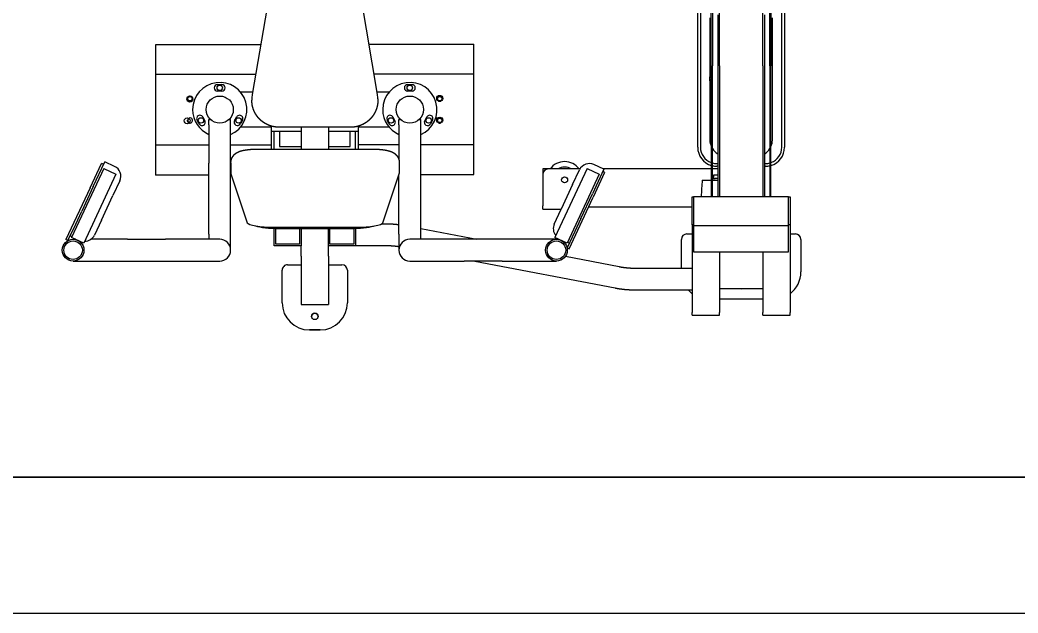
# Model space of a CAD drawing. Header units: millimetres. Extents: x -396 to 32754, y 354 to 22128.
# Drawn here: x 11589 to 13427, y 354 to 1446 of the extents above; entities that cross this region are included whole.
import ezdxf

# ---------------------------------------------------------------- set-up
doc = ezdxf.new("R2010")
doc.units = ezdxf.units.MM
for name, color, linetype in [('equipments', 250, 'Continuous'), ('furniture', 26, 'Continuous'), ('walls', 5, 'Continuous')]:
    doc.layers.add(name, color=color, linetype=linetype)

# ---------------------------------------------------------------- blocks, each defined once
blk = doc.blocks.new('Fit9')
at = {"layer": 'equipments'}
for p, q in [((730, 486.1), (730, 721.1)), ((732, 721.1), (732, 486.1)), ((745, 486.3), (745, 726.3)), ((825, 486.3), (825, 726.3)), ((838, 486.1), (838, 721.1)), ((840, 721.1), (840, 486.1)), ((705, 336.3), (705, 651.3)), ((710, 651.3), (710, 336.3)), ((860, 336.3), (860, 651.3)), ((865, 651.3), (865, 336.3)), ((-81.8, 630.4), (-115.2, 433.4)), ((115.4, 433.4), (82.1, 630.4)), ((727.5, 574.6), (727.5, 465.8)), ((742, 580.1), (742, 245.5)), ((828, 580.1), (828, 245.5)), ((842.5, 349.6), (842.5, 574.6)), ((-293, 525), (-293, 470)), ((-99.7, 525), (-293, 525)), ((99.7, 526.3), (293, 526.3)), ((293, 471.3), (293, 526.3)), ((730, 486.1), (730, 247.7)), ((732, 247.7), (732, 486.1)), ((745, 486.3), (745, 245.5)), ((825, 486.3), (825, 245.5)), ((838, 486.1), (838, 247.7)), ((840, 247.7), (840, 486.1)), ((-293, 470), (-293, 340)), ((-109, 470), (-293, 470)), ((109, 471.3), (293, 471.3)), ((293, 341.3), (293, 471.3)), ((727.5, 458.3), (727.5, 465.8)), ((-179, 451.6), (-171, 451.6)), ((171, 451.6), (179, 451.6)), ((727.5, 458.3), (727.5, 349.6)), ((-171, 439.6), (-179, 439.6)), ((-137, 438.1), (-114.4, 438.1)), ((-115.9, 425.3), (-115.9, 422.7)), ((114.6, 438.1), (137, 438.1)), ((116.1, 425.3), (116.1, 422.7)), ((179, 439.6), (171, 439.6)), ((-212.8, 379.2), (-216.8, 386.1)), ((-206.4, 392.1), (-202.4, 385.2)), ((-195, 377.6), (-195, 387.6)), ((-195, 387.6), (-192.3, 387.6)), ((-157.7, 387.6), (-155, 387.6)), ((-155, 377.6), (-155, 387.6)), ((-147.6, 385.2), (-143.6, 392.1)), ((-133.2, 386.1), (-137.2, 379.2)), ((137.2, 379.2), (133.2, 386.1)), ((143.6, 392.1), (147.6, 385.2)), ((155, 377.6), (155, 387.6)), ((155, 387.6), (157.7, 387.6)), ((192.3, 387.6), (195, 387.6)), ((195, 377.6), (195, 387.6)), ((202.4, 385.2), (206.4, 392.1)), ((216.8, 386.1), (212.8, 379.2)), ((-195, 377.6), (-195, 306.9)), ((-155, 306.9), (-155, 377.6)), ((-80, 373.1), (-137, 373.1)), ((-80, 340), (-80, 373.1)), ((66.1, 373.1), (-65.9, 373.1)), ((-25, 373.1), (-25, 333)), ((25, 373.1), (25, 333)), ((80, 373.1), (80, 341.3)), ((137, 373.1), (80, 373.1)), ((155, 377.6), (155, 312.7)), ((195, 306.9), (195, 377.6)), ((-80, 365.6), (-25, 365.6)), ((-75, 347), (-75, 365.6)), ((-65, 365.6), (-65, 337.6)), ((25, 365.6), (80, 365.6)), ((65, 337.6), (65, 365.6)), ((75, 347), (75, 365.6)), ((-293, 340), (-293, 285)), ((-195, 340), (-293, 340)), ((-80, 340), (-155, 340)), ((-104.4, 333), (105.6, 333)), ((-80, 333), (-80, 340)), ((-75, 333), (-75, 347)), ((-65, 337.6), (-25, 337.6)), ((25, 337.6), (65, 337.6)), ((75, 333), (75, 347)), ((80, 341.3), (155, 341.3)), ((80, 341.3), (80, 333)), ((195, 341.3), (293, 341.3)), ((293, 286.3), (293, 341.3)), ((-388.7, 297.1), (-447.9, 170.2)), ((-413.7, 261.3), (-392.5, 306.6)), ((-407.9, 264.2), (-386.8, 309.5)), ((-388.9, 304.9), (-392.5, 306.6)), ((-388.7, 297.1), (-366.1, 286.6)), ((-368.7, 301), (-386.8, 309.5)), ((-195, 176.1), (-195, 306.9)), ((-155, 176.1), (-155, 306.9)), ((-154.4, 307.7), (-154.4, 288)), ((155.6, 307.7), (155.6, 288)), ((195, 176.1), (195, 306.9)), ((430, 296.3), (420, 296.3)), ((420, 296.3), (420, 286.3)), ((488.3, 296.3), (430, 296.3)), ((501.3, 297.1), (442.1, 170.2)), ((474.8, 267.5), (487.5, 294.7)), ((501.3, 297.1), (523.9, 286.6)), ((532.2, 296), (511.1, 250.6)), ((532.2, 296), (514.1, 304.4)), ((730, 296.3), (531.5, 296.3)), ((742, 296.3), (732, 296.3)), ((740, 306.3), (742, 306.3)), ((742, 301.3), (740, 301.3)), ((828, 306.3), (830, 306.3)), ((830, 301.3), (828, 301.3)), ((-366.1, 286.6), (-425.2, 159.7)), ((-195, 285), (-293, 285)), ((-153.5, 285), (-155, 285)), ((-154.3, 287.5), (-124.3, 197.3)), ((125.5, 197.3), (155.5, 287.5)), ((155, 176.1), (155, 286)), ((195, 286.3), (293, 286.3)), ((420, 286.3), (420, 228.3)), ((523.9, 286.6), (464.8, 159.7)), ((533.7, 289.7), (512.6, 244.4)), ((533.7, 289.7), (530.1, 291.4)), ((713.5, 275.8), (730, 275.8)), ((732, 278.8), (737, 278.8)), ((732, 275.8), (742, 275.8)), ((734.5, 278.8), (734.5, 285.8)), ((734.5, 285.8), (742, 285.8)), ((742, 278.8), (737, 278.8)), ((-413.7, 261.3), (-458.1, 166.2)), ((-407.9, 264.2), (-429.1, 218.8)), ((-359, 274.4), (-371.7, 247.3)), ((474.8, 267.5), (453.7, 222.2)), ((-392.8, 201.9), (-371.7, 247.3)), ((468.2, 149.3), (512.6, 244.4)), ((489.9, 205.3), (511.1, 250.6)), ((695, 193.5), (695, 244.8)), ((695, 244.8), (697.5, 244.8)), ((697.5, 245.5), (872.5, 245.5)), ((697.5, 245.5), (872.5, 245.5)), ((697.5, 245.5), (697.5, 192.3)), ((697.5, 245.5), (697.5, 245.5)), ((730, 247.7), (730, 245.5)), ((732, 247.7), (730, 247.7)), ((732, 245.5), (732, 247.7)), ((838, 247.7), (838, 245.5)), ((840, 247.7), (838, 247.7)), ((840, 245.5), (840, 247.7)), ((872.5, 192.3), (872.5, 245.5)), ((872.5, 245.5), (872.5, 245.5)), ((872.5, 244.8), (875, 244.8)), ((875, 244.8), (875, 193.5)), ((420, 222.3), (420, 228.3)), ((420, 222.3), (453.7, 222.3)), ((441, 195), (453.7, 222.2)), ((695, 226.3), (504.1, 226.3)), ((-440.2, 195), (-429.1, 218.8)), ((489.9, 205.3), (478.8, 181.4)), ((-454.4, 164.5), (-440.2, 195)), ((-392.8, 201.9), (-405.5, 174.7)), ((-75, 155), (-75, 187)), ((-74.4, 189.1), (75.6, 189.1)), ((-72, 157.9), (-72, 187)), ((-65, 186.9), (65, 186.9)), ((-28, 186.9), (-28, 157.9)), ((-25, 186.9), (-25, 155)), ((25, 155), (25, 186.9)), ((28, 157.9), (28, 186.9)), ((72, 187), (72, 157.9)), ((75, 187), (75, 155)), ((123.9, 195.5), (130, 195.5)), ((195, 186.7), (298.5, 166.8)), ((695, 193.5), (695, 32.2)), ((697.5, 193.5), (695, 193.5)), ((697.5, 192.3), (872.5, 192.3)), ((697.5, 192.3), (697.5, 143.7)), ((875, 193.5), (872.5, 193.5)), ((872.5, 143.7), (872.5, 192.3)), ((875, 193.5), (875, 32.2)), ((-454.4, 164.5), (-458.1, 166.2)), ((-450.2, 173.5), (-447, 172)), ((-425.2, 159.7), (-447.9, 170.2)), ((-440.6, 166.8), (-445, 166.8)), ((-345, 166.8), (-412.1, 166.8)), ((-345, 166.8), (-275, 166.8)), ((-175, 166.8), (-275, 166.8)), ((-195, 176.1), (-195, 166.8)), ((-155, 146.8), (-155, 176.1)), ((155, 176.1), (155, 146.8)), ((275, 166.8), (175, 166.8)), ((195, 166.8), (195, 176.1)), ((345, 166.8), (275, 166.8)), ((445, 166.8), (345, 166.8)), ((464.8, 159.7), (442.1, 170.2)), ((478.8, 181.4), (464.6, 150.9)), ((675, 113.8), (675, 166.7)), ((685, 176.7), (695, 176.7)), ((875, 176.7), (885, 176.7)), ((895, 166.7), (895, 106.7)), ((-25, 155), (-75, 155)), ((-28, 157.9), (-72, 157.9)), ((-25, 135.8), (-25, 155)), ((25, 135.8), (25, 155)), ((75, 155), (25, 155)), ((72, 157.9), (28, 157.9)), ((75, 155.5), (130, 155.5)), ((464.6, 150.9), (468.2, 149.3)), ((465.6, 161.5), (468.8, 160)), ((-25, 135.8), (-25, 46.9)), ((25, 135.8), (25, 46.9)), ((461.5, 135.5), (560.5, 116.6)), ((697.5, 143.7), (872.5, 143.7)), ((745, 143.7), (745, 32.2)), ((825, 143.7), (825, 32.2)), ((-445, 126.8), (-345, 126.8)), ((-345, 126.8), (-275, 126.8)), ((-275, 126.8), (-175, 126.8)), ((-50, 120), (-25, 120)), ((25, 120), (50, 120)), ((175, 126.8), (275, 126.8)), ((345, 126.8), (275, 126.8)), ((294.7, 126.8), (553, 77.3)), ((345, 126.8), (445, 126.8)), ((590, 113.8), (695, 113.8)), ((-60, 50), (-60, 110)), ((60, 110), (60, 50)), ((590, 73.8), (695, 73.8)), ((745, 76.3), (825, 76.3)), ((825, 56.7), (745, 56.7)), ((-60, 50), (-60, 50)), ((-25, 46.9), (25, 46.9)), ((60, 50), (60, 50)), ((695, 27.3), (695, 32.2)), ((695, 27.3), (745, 27.3)), ((745, 27.3), (745, 32.2)), ((825, 27.3), (825, 32.2)), ((825, 27.3), (875, 27.3)), ((875, 27.3), (875, 32.2)), ((-10, 0), (10, 0)), ((10, 0), (-10, 0))]:
    blk.add_line(p, q, dxfattribs=at)
for centre, radius in [((-175, 445.6), 5), ((175, 445.6), 5), ((-230, 425), 5.5), ((-230, 425.6), 4), ((-175, 405.6), 25), ((175, 405.6), 25), ((230, 426.3), 5.5), ((230, 425.6), 4), ((-235, 385), 5.5), ((-209.6, 385.6), 5), ((-140.4, 385.6), 5), ((140.4, 385.6), 5), ((209.6, 385.6), 5), ((230, 386.3), 5.5), ((230, 385.6), 4), ((460, 276.3), 5.5), ((-445, 146.8), 20), ((445, 146.8), 20), ((-445, 146.8), 17), ((445, 146.8), 17)]:
    blk.add_circle(centre, radius, dxfattribs=at)
for centre, radius, start, end in [((-175, 405.6), 50, 293.5782, 180), ((-179, 445.6), 6, 90, 270), ((-171, 445.6), 6, 270, 90), ((175, 405.6), 50, 293.5782, 180), ((171, 445.6), 6, 90, 270), ((179, 445.6), 6, 270, 90), ((-230, 425.6), 4.75, 170, 100), ((230, 425.6), 4.75, 170, 100), ((-175, 405.6), 50, 180, 246.4219), ((175, 405.6), 50, 180, 246.4219), ((-230, 385.6), 4.75, 170, 100), ((-230, 385.6), 4, 113.1216, 261.0455), ((-233.9, 394.2), 6, 278.3448, 297.8855), ((-211.6, 389.1), 6, 30, 210), ((-138.4, 389.1), 6, 330, 150), ((138.4, 389.1), 6, 30, 210), ((211.6, 389.1), 6, 330, 150), ((230, 385.6), 4.75, 170, 100), ((-207.6, 382.2), 6, 210, 30), ((-142.4, 382.2), 6, 150, 330), ((142.4, 382.2), 6, 210, 30), ((207.6, 382.2), 6, 150, 330), ((757.5, 349.6), 30, 180, 203.5565), ((812.5, 349.6), 30, 336.4436, 0), ((740, 336.3), 35, 180, 253.3985), ((740, 336.3), 30, 180, 250.5288), ((757.5, 349.6), 30, 211.7884, 238.8911), ((812.5, 349.6), 30, 301.109, 328.2117), ((830, 336.3), 30, 289.4713, 0), ((830, 336.3), 35, 286.6016, 0), ((-377.1, 282.9), 20, 335, 65), ((430, 286.3), 10, 90, 180), ((460, 276.3), 33.5, 90, 143.3436), ((460, 276.3), 23.5, 90, 121.6725), ((460, 276.3), 33.5, 36.6565, 90), ((460, 276.3), 23.5, 58.3276, 90), ((505.6, 286.3), 20, 65, 155), ((740, 336.3), 30, 254.534, 270), ((740, 336.3), 35, 256.7871, 270), ((830, 336.3), 30, 270, 285.4661), ((830, 336.3), 35, 270, 283.213), ((961.7, 245.8), 250, 173.1079, 180.0664), ((459.1, 186.6), 20, 155, 219.8494), ((-423.6, 183.2), 20, 270.1507, 335), ((-175, 146.8), 20, 270, 90), ((175, 146.8), 20, 90, 270), ((685, 166.7), 10, 90, 180), ((885, 166.7), 10, 0, 90), ((845, 106.7), 50, 306.8699, 0), ((725, 106.7), 50, 221.1179, 233.1301), ((785, 81.7), 6, 244.289, 295.7111)]:
    blk.add_arc(centre, radius, start, end, dxfattribs=at)
for centre, major_axis, ratio, start_param, end_param in [((-65.9, 425.3), (50, 0), 0.984808, 2.976444, 3.141593), ((66.1, 425.3), (50, 0), 0.984808, 0, 0.165149), ((-104.4, 288), (50, 0), 0.173648, -3.141593, -3.083964), ((105.6, 288), (50, 0), 0.173648, -0.057628, 0), ((-74.4, 197.8), (50, 0), 0.173648, -3.083964, -1.570796), ((-65, 195.5), (50, 0), 0.173648, -2.662514, -1.570796), ((65, 195.5), (50, 0), 0.173648, -1.570796, -0.530112), ((75.6, 197.8), (50, 0), 0.173648, -1.570796, -0.057628), ((-50, 110), (10, 0), 0.999994, 1.570796, 3.141593), ((50, 110), (10, 0), 0.999994, 0, 1.570796), ((-10, 50), (50, 0), 0.999994, 3.141593, 4.712389), ((-10, 50), (50, 0), 0.999994, 3.141593, 4.712389), ((10, 50), (50, 0), 0.999994, -1.570796, 0), ((10, 50), (50, 0), 0.999994, -1.570796, 0), ((0, 25), (6, 0), 0.999994, 1.570796326794897, 7.853981633974483), ((0, 25), (6, 0), 0.999994, 0.00117, 3.140423)]:
    blk.add_ellipse(centre, major_axis=major_axis, ratio=ratio, start_param=start_param, end_param=end_param, dxfattribs=at)
blk.add_open_spline([(727.5, 465.8), (727.5, 465.8), (727.5, 465.7), (727.5, 465.3), (727.5, 465), (727.6, 464.2), (727.6, 463.7), (727.6, 462.9), (727.7, 462.5), (727.7, 461.6), (727.6, 461.2), (727.6, 460.4), (727.6, 460), (727.5, 459.2), (727.5, 458.8), (727.5, 458.4), (727.5, 458.3), (727.5, 458.3)], degree=3, knots=[9.320531, 9.320531, 9.320531, 9.320531, 9.459605, 9.459605, 10.703569, 10.703569, 11.947534, 11.947534, 13.191499, 13.191499, 14.435464, 14.435464, 15.679428, 15.679428, 16.923393, 16.923393, 17.062467, 17.062467, 17.062467, 17.062467], dxfattribs=at)
for points in [[(-115.8, 421.9), (-115.9, 422.7)], [(116.1, 422.7), (116.1, 421.9)], [(-115.8, 421.2), (-115.8, 421.9)], [(-115.8, 420.4), (-115.8, 421.2)], [(-115.8, 419.6), (-115.8, 420.4)], [(-115.7, 418.8), (-115.8, 419.6)], [(-115.6, 418), (-115.7, 418.8)], [(-115.5, 417.2), (-115.6, 418)], [(-115.5, 416.5), (-115.5, 417.2)], [(-115.3, 415.7), (-115.5, 416.5)], [(-115.2, 414.9), (-115.3, 415.7)], [(-115.1, 414.1), (-115.2, 414.9)], [(-115, 413.4), (-115.1, 414.1)], [(-114.8, 412.6), (-115, 413.4)], [(-114.6, 411.8), (-114.8, 412.6)], [(-114.5, 411.1), (-114.6, 411.8)], [(-114.3, 410.3), (-114.5, 411.1)], [(-114.1, 409.5), (-114.3, 410.3)], [(-113.8, 408.8), (-114.1, 409.5)], [(-113.6, 408), (-113.8, 408.8)], [(-113.4, 407.3), (-113.6, 408)], [(-113.1, 406.5), (-113.4, 407.3)], [(-112.9, 405.8), (-113.1, 406.5)], [(-112.6, 405.1), (-112.9, 405.8)], [(-112.3, 404.3), (-112.6, 405.1)], [(-112, 403.6), (-112.3, 404.3)], [(112.5, 404.3), (112.2, 403.6)], [(112.8, 405.1), (112.5, 404.3)], [(113.1, 405.8), (112.8, 405.1)], [(113.4, 406.5), (113.1, 405.8)], [(113.6, 407.3), (113.4, 406.5)], [(113.9, 408), (113.6, 407.3)], [(114.1, 408.8), (113.9, 408)], [(114.3, 409.5), (114.1, 408.8)], [(114.5, 410.3), (114.3, 409.5)], [(114.7, 411.1), (114.5, 410.3)], [(114.9, 411.8), (114.7, 411.1)], [(115, 412.6), (114.9, 411.8)], [(115.2, 413.4), (115, 412.6)], [(115.3, 414.1), (115.2, 413.4)], [(115.5, 414.9), (115.3, 414.1)], [(115.6, 415.7), (115.5, 414.9)], [(115.7, 416.5), (115.6, 415.7)], [(115.8, 417.2), (115.7, 416.5)], [(115.9, 418), (115.8, 417.2)], [(116, 419.6), (115.9, 418.8)], [(115.9, 418.8), (115.9, 418)], [(116.1, 421.2), (116, 420.4)], [(116, 420.4), (116, 419.6)], [(116.1, 421.9), (116.1, 421.2)], [(-111.7, 402.9), (-112, 403.6)], [(-111.4, 402.2), (-111.7, 402.9)], [(-111, 401.5), (-111.4, 402.2)], [(-110.7, 400.8), (-111, 401.5)], [(-110.3, 400.1), (-110.7, 400.8)], [(-110, 399.4), (-110.3, 400.1)], [(-109.6, 398.7), (-110, 399.4)], [(-109.2, 398), (-109.6, 398.7)], [(-108.8, 397.3), (-109.2, 398)], [(-108.4, 396.7), (-108.8, 397.3)], [(-108, 396), (-108.4, 396.7)], [(-107.5, 395.3), (-108, 396)], [(-107.1, 394.7), (-107.5, 395.3)], [(-106.7, 394), (-107.1, 394.7)], [(-106.2, 393.4), (-106.7, 394)], [(-105.7, 392.8), (-106.2, 393.4)], [(-105.2, 392.2), (-105.7, 392.8)], [(-104.8, 391.6), (-105.2, 392.2)], [(-104.3, 391), (-104.8, 391.6)], [(-103.8, 390.4), (-104.3, 391)], [(-103.2, 389.8), (-103.8, 390.4)], [(-102.7, 389.2), (-103.2, 389.8)], [(-102.2, 388.6), (-102.7, 389.2)], [(-101.6, 388.1), (-102.2, 388.6)], [(-101.1, 387.5), (-101.6, 388.1)], [(-100.5, 387), (-101.1, 387.5)], [(-99.9, 386.4), (-100.5, 387)], [(-99.4, 385.9), (-99.9, 386.4)], [(100.2, 386.4), (99.6, 385.9)], [(100.8, 387), (100.2, 386.4)], [(101.3, 387.5), (100.8, 387)], [(101.9, 388.1), (101.3, 387.5)], [(102.4, 388.6), (101.9, 388.1)], [(103, 389.2), (102.4, 388.6)], [(103.5, 389.8), (103, 389.2)], [(104, 390.4), (103.5, 389.8)], [(104.5, 391), (104, 390.4)], [(105, 391.6), (104.5, 391)], [(105.5, 392.2), (105, 391.6)], [(106, 392.8), (105.5, 392.2)], [(106.4, 393.4), (106, 392.8)], [(106.9, 394), (106.4, 393.4)], [(107.4, 394.7), (106.9, 394)], [(107.8, 395.3), (107.4, 394.7)], [(108.2, 396), (107.8, 395.3)], [(108.6, 396.7), (108.2, 396)], [(109.1, 397.3), (108.6, 396.7)], [(109.4, 398), (109.1, 397.3)], [(109.8, 398.7), (109.4, 398)], [(110.2, 399.4), (109.8, 398.7)], [(110.6, 400.1), (110.2, 399.4)], [(110.9, 400.8), (110.6, 400.1)], [(111.3, 401.5), (110.9, 400.8)], [(111.6, 402.2), (111.3, 401.5)], [(111.9, 402.9), (111.6, 402.2)], [(112.2, 403.6), (111.9, 402.9)], [(-98.8, 385.4), (-99.4, 385.9)], [(-98.2, 384.9), (-98.8, 385.4)], [(-97.6, 384.4), (-98.2, 384.9)], [(-97, 383.9), (-97.6, 384.4)], [(-96.4, 383.4), (-97, 383.9)], [(-95.7, 382.9), (-96.4, 383.4)], [(-95.1, 382.5), (-95.7, 382.9)], [(-94.5, 382), (-95.1, 382.5)], [(-93.8, 381.6), (-94.5, 382)], [(-93.2, 381.2), (-93.8, 381.6)], [(-92.5, 380.7), (-93.2, 381.2)], [(-91.8, 380.3), (-92.5, 380.7)], [(-91.2, 379.9), (-91.8, 380.3)], [(-90.5, 379.5), (-91.2, 379.9)], [(-89.8, 379.2), (-90.5, 379.5)], [(-89.1, 378.8), (-89.8, 379.2)], [(-88.4, 378.4), (-89.1, 378.8)], [(-87.7, 378.1), (-88.4, 378.4)], [(-87, 377.8), (-87.7, 378.1)], [(-86.3, 377.4), (-87, 377.8)], [(-85.6, 377.1), (-86.3, 377.4)], [(-84.9, 376.8), (-85.6, 377.1)], [(-84.1, 376.5), (-84.9, 376.8)], [(-83.4, 376.3), (-84.1, 376.5)], [(-82.7, 376), (-83.4, 376.3)], [(-81.9, 375.7), (-82.7, 376)], [(-81.2, 375.5), (-81.9, 375.7)], [(-80.5, 375.3), (-81.2, 375.5)], [(-79.7, 375), (-80.5, 375.3)], [(-79, 374.8), (-79.7, 375)], [(-78.2, 374.6), (-79, 374.8)], [(-77.4, 374.5), (-78.2, 374.6)], [(-76.7, 374.3), (-77.4, 374.5)], [(-75.9, 374.1), (-76.7, 374.3)], [(-75.2, 374), (-75.9, 374.1)], [(-74.4, 373.8), (-75.2, 374)], [(-73.6, 373.7), (-74.4, 373.8)], [(-72.8, 373.6), (-73.6, 373.7)], [(-72.1, 373.5), (-72.8, 373.6)], [(-71.3, 373.4), (-72.1, 373.5)], [(-70.5, 373.3), (-71.3, 373.4)], [(-69.7, 373.3), (-70.5, 373.3)], [(-69, 373.2), (-69.7, 373.3)], [(-68.2, 373.2), (-69, 373.2)], [(-67.4, 373.1), (-68.2, 373.2)], [(-66.6, 373.1), (-67.4, 373.1)], [(-65.9, 373.1), (-66.6, 373.1)], [(66.9, 373.1), (66.1, 373.1)], [(67.7, 373.1), (66.9, 373.1)], [(68.4, 373.2), (67.7, 373.1)], [(69.2, 373.2), (68.4, 373.2)], [(70, 373.3), (69.2, 373.2)], [(70.8, 373.3), (70, 373.3)], [(71.5, 373.4), (70.8, 373.3)], [(72.3, 373.5), (71.5, 373.4)], [(73.1, 373.6), (72.3, 373.5)], [(73.9, 373.7), (73.1, 373.6)], [(74.6, 373.8), (73.9, 373.7)], [(75.4, 374), (74.6, 373.8)], [(76.2, 374.1), (75.4, 374)], [(76.9, 374.3), (76.2, 374.1)], [(77.7, 374.5), (76.9, 374.3)], [(78.4, 374.6), (77.7, 374.5)], [(79.2, 374.8), (78.4, 374.6)], [(80, 375), (79.2, 374.8)], [(80.7, 375.3), (80, 375)], [(81.4, 375.5), (80.7, 375.3)], [(82.2, 375.7), (81.4, 375.5)], [(82.9, 376), (82.2, 375.7)], [(83.7, 376.3), (82.9, 376)], [(84.4, 376.5), (83.7, 376.3)], [(85.1, 376.8), (84.4, 376.5)], [(85.8, 377.1), (85.1, 376.8)], [(86.5, 377.4), (85.8, 377.1)], [(87.3, 377.8), (86.5, 377.4)], [(88, 378.1), (87.3, 377.8)], [(88.7, 378.4), (88, 378.1)], [(89.4, 378.8), (88.7, 378.4)], [(90, 379.2), (89.4, 378.8)], [(90.7, 379.5), (90, 379.2)], [(91.4, 379.9), (90.7, 379.5)], [(92.1, 380.3), (91.4, 379.9)], [(92.7, 380.7), (92.1, 380.3)], [(93.4, 381.2), (92.7, 380.7)], [(94.1, 381.6), (93.4, 381.2)], [(94.7, 382), (94.1, 381.6)], [(95.3, 382.5), (94.7, 382)], [(96, 382.9), (95.3, 382.5)], [(96.6, 383.4), (96, 382.9)], [(97.2, 383.9), (96.6, 383.4)], [(97.8, 384.4), (97.2, 383.9)], [(98.4, 384.9), (97.8, 384.4)], [(99, 385.4), (98.4, 384.9)], [(99.6, 385.9), (99, 385.4)], [(-131, 330.8), (-130.5, 330.9)], [(-130.5, 330.9), (-130.1, 330.9)], [(-130.1, 330.9), (-129.7, 331)], [(-129.7, 331), (-129.2, 331.1)], [(-129.2, 331.1), (-128.8, 331.2)], [(-128.8, 331.2), (-128.4, 331.2)], [(-128.4, 331.2), (-127.9, 331.3)], [(-127.9, 331.3), (-127.5, 331.4)], [(-127.5, 331.4), (-127, 331.5)], [(-127, 331.5), (-126.6, 331.5)], [(-126.6, 331.5), (-126.1, 331.6)], [(-126.1, 331.6), (-125.7, 331.7)], [(-125.7, 331.7), (-125.2, 331.7)], [(-125.2, 331.7), (-124.8, 331.8)], [(-124.8, 331.8), (-124.3, 331.8)], [(-124.3, 331.8), (-123.8, 331.9)], [(-123.8, 331.9), (-123.4, 331.9)], [(-123.4, 331.9), (-122.9, 332)], [(-122.9, 332), (-122.4, 332.1)], [(-122.4, 332.1), (-121.9, 332.1)], [(-121.9, 332.1), (-121.5, 332.2)], [(-121.5, 332.2), (-121, 332.2)], [(-121, 332.2), (-120.5, 332.2)], [(-120.5, 332.2), (-120, 332.3)], [(-120, 332.3), (-119.5, 332.3)], [(-119.5, 332.3), (-119, 332.4)], [(-119, 332.4), (-118.5, 332.4)], [(-118.5, 332.4), (-118, 332.5)], [(-118, 332.5), (-117.6, 332.5)], [(-117.6, 332.5), (-117.1, 332.5)], [(-117.1, 332.5), (-116.6, 332.6)], [(-116.6, 332.6), (-116, 332.6)], [(-116, 332.6), (-115.5, 332.6)], [(-115.5, 332.6), (-115, 332.7)], [(-115, 332.7), (-114.5, 332.7)], [(-114.5, 332.7), (-114, 332.7)], [(-114, 332.7), (-113.5, 332.7)], [(-113.5, 332.7), (-113, 332.8)], [(-113, 332.8), (-112.5, 332.8)], [(-112.5, 332.8), (-112, 332.8)], [(-112, 332.8), (-111.4, 332.8)], [(-111.4, 332.8), (-110.9, 332.8)], [(-110.9, 332.8), (-110.4, 332.9)], [(-110.4, 332.9), (-109.9, 332.9)], [(-109.9, 332.9), (-109.4, 332.9)], [(-109.4, 332.9), (-108.8, 332.9)], [(-108.8, 332.9), (-108.3, 332.9)], [(-108.3, 332.9), (-107.9, 332.9)], [(-107.9, 332.9), (-107.5, 332.9)], [(-107.5, 332.9), (-107, 332.9)], [(-107, 332.9), (-106.6, 332.9)], [(-106.6, 332.9), (-106.1, 332.9)], [(-106.1, 332.9), (-105.7, 333)], [(-105.7, 333), (-105.3, 333)], [(-105.3, 333), (-104.8, 333)], [(-104.8, 333), (-104.4, 333)], [(105.6, 333), (106.1, 333)], [(106.1, 333), (106.7, 333)], [(106.7, 333), (107.2, 332.9)], [(107.2, 332.9), (107.7, 332.9)], [(107.7, 332.9), (108.2, 332.9)], [(108.2, 332.9), (108.8, 332.9)], [(108.8, 332.9), (109.3, 332.9)], [(109.3, 332.9), (109.8, 332.9)], [(109.8, 332.9), (110.3, 332.9)], [(110.3, 332.9), (110.8, 332.9)], [(110.8, 332.9), (111.4, 332.9)], [(111.4, 332.9), (111.9, 332.9)], [(111.9, 332.9), (112.4, 332.8)], [(112.4, 332.8), (112.9, 332.8)], [(112.9, 332.8), (113.4, 332.8)], [(113.4, 332.8), (114, 332.8)], [(114, 332.8), (114.5, 332.7)], [(114.5, 332.7), (115, 332.7)], [(115, 332.7), (115.5, 332.7)], [(115.5, 332.7), (116, 332.7)], [(116, 332.7), (116.5, 332.6)], [(116.5, 332.6), (117, 332.6)], [(117, 332.6), (117.5, 332.6)], [(117.5, 332.6), (118, 332.5)], [(118, 332.5), (118.5, 332.5)], [(118.5, 332.5), (119, 332.5)], [(119, 332.5), (119.5, 332.4)], [(119.5, 332.4), (120, 332.4)], [(120, 332.4), (120.5, 332.4)], [(120.5, 332.4), (121, 332.3)], [(121, 332.3), (121.5, 332.3)], [(121.5, 332.3), (122, 332.2)], [(122, 332.2), (122.4, 332.2)], [(122.4, 332.2), (122.9, 332.1)], [(122.9, 332.1), (123.4, 332.1)], [(123.4, 332.1), (123.9, 332)], [(123.9, 332), (124.3, 332)], [(124.3, 332), (124.8, 331.9)], [(124.8, 331.9), (125.3, 331.9)], [(125.3, 331.9), (125.7, 331.8)], [(125.7, 331.8), (126.2, 331.7)], [(126.2, 331.7), (126.7, 331.7)], [(126.7, 331.7), (127.1, 331.6)], [(127.1, 331.6), (127.6, 331.6)], [(127.6, 331.6), (128, 331.5)], [(128, 331.5), (128.5, 331.4)], [(128.5, 331.4), (128.9, 331.4)], [(128.9, 331.4), (129.4, 331.3)], [(129.4, 331.3), (129.8, 331.2)], [(129.8, 331.2), (130.2, 331.1)], [(130.2, 331.1), (130.7, 331.1)], [(130.7, 331.1), (131.1, 331)], [(131.1, 331), (131.5, 330.9)], [(131.5, 330.9), (132, 330.8)], [(132, 330.8), (132.4, 330.7)], [(-153.9, 312.5), (-153.8, 312.8)], [(-153.9, 312.1), (-153.9, 312.5)], [(-153.8, 312.8), (-153.7, 313.1)], [(-153.7, 313.1), (-153.6, 313.4)], [(-153.6, 313.4), (-153.5, 313.7)], [(-153.5, 313.7), (-153.4, 314)], [(-153.4, 314), (-153.3, 314.3)], [(-153.3, 314.3), (-153.2, 314.6)], [(-153.2, 314.6), (-153.1, 315)], [(-153.1, 315), (-153, 315.3)], [(-153, 315.3), (-152.9, 315.6)], [(-152.9, 315.6), (-152.8, 315.9)], [(-152.8, 315.9), (-152.6, 316.2)], [(-152.6, 316.2), (-152.5, 316.5)], [(-152.5, 316.5), (-152.4, 316.8)], [(-152.4, 316.8), (-152.2, 317)], [(-152.2, 317), (-152.1, 317.3)], [(-152.1, 317.3), (-151.9, 317.6)], [(-151.9, 317.6), (-151.8, 317.9)], [(-151.8, 317.9), (-151.7, 318.1)], [(-151.7, 318.1), (-151.5, 318.4)], [(-151.5, 318.4), (-151.4, 318.6)], [(-151.4, 318.6), (-151.2, 318.9)], [(-151.2, 318.9), (-151.1, 319.1)], [(-151.1, 319.1), (-150.9, 319.3)], [(-150.9, 319.3), (-150.8, 319.6)], [(-150.8, 319.6), (-150.6, 319.8)], [(-150.6, 319.8), (-150.4, 320.1)], [(-150.4, 320.1), (-150.2, 320.3)], [(-150.2, 320.3), (-150, 320.6)], [(-150, 320.6), (-149.8, 320.8)], [(-149.8, 320.8), (-149.6, 321.1)], [(-149.6, 321.1), (-149.4, 321.3)], [(-149.4, 321.3), (-149.2, 321.6)], [(-149.2, 321.6), (-149, 321.8)], [(-149, 321.8), (-148.8, 322)], [(-148.8, 322), (-148.6, 322.2)], [(-148.6, 322.2), (-148.5, 322.4)], [(-148.5, 322.4), (-148.3, 322.6)], [(-148.3, 322.6), (-148.1, 322.8)], [(-148.1, 322.8), (-147.9, 323)], [(-147.9, 323), (-147.7, 323.2)], [(-147.7, 323.2), (-147.5, 323.3)], [(-147.5, 323.3), (-147.3, 323.5)], [(-147.3, 323.5), (-147.1, 323.7)], [(-147.1, 323.7), (-147, 323.8)], [(-147, 323.8), (-146.8, 324)], [(-146.8, 324), (-146.5, 324.2)], [(-146.5, 324.2), (-146.3, 324.4)], [(-146.3, 324.4), (-146, 324.6)], [(-146, 324.6), (-145.8, 324.8)], [(-145.8, 324.8), (-145.6, 325)], [(-145.6, 325), (-145.3, 325.1)], [(-145.3, 325.1), (-145.1, 325.3)], [(-145.1, 325.3), (-144.9, 325.5)], [(-144.9, 325.5), (-144.6, 325.6)], [(-144.6, 325.6), (-144.4, 325.8)], [(-144.4, 325.8), (-144.2, 325.9)], [(-144.2, 325.9), (-144, 326)], [(-144, 326), (-143.8, 326.2)], [(-143.8, 326.2), (-143.6, 326.3)], [(-143.6, 326.3), (-143.4, 326.4)], [(-143.4, 326.4), (-143.2, 326.6)], [(-143.2, 326.6), (-142.9, 326.7)], [(-142.9, 326.7), (-142.7, 326.8)], [(-142.7, 326.8), (-142.6, 326.9)], [(-142.6, 326.9), (-142.4, 327)], [(-142.4, 327), (-142, 327.2)], [(-142, 327.2), (-141.7, 327.3)], [(-141.7, 327.3), (-141.4, 327.5)], [(-141.4, 327.5), (-141.1, 327.6)], [(-141.1, 327.6), (-140.7, 327.8)], [(-140.7, 327.8), (-140.4, 327.9)], [(-140.4, 327.9), (-140.1, 328.1)], [(-140.1, 328.1), (-139.8, 328.2)], [(-139.8, 328.2), (-139.5, 328.3)], [(-139.5, 328.3), (-139.3, 328.4)], [(-139.3, 328.4), (-139, 328.5)], [(-139, 328.5), (-138.7, 328.6)], [(-138.7, 328.6), (-138.4, 328.8)], [(-138.4, 328.8), (-138.1, 328.9)], [(-138.1, 328.9), (-137.8, 328.9)], [(-137.8, 328.9), (-137.6, 329)], [(-137.6, 329), (-137.3, 329.1)], [(-137.3, 329.1), (-137, 329.2)], [(-137, 329.2), (-136.8, 329.3)], [(-136.8, 329.3), (-136.5, 329.4)], [(-136.5, 329.4), (-136.1, 329.5)], [(-136.1, 329.5), (-135.6, 329.7)], [(-135.6, 329.7), (-135.2, 329.8)], [(-135.2, 329.8), (-134.8, 329.9)], [(-134.8, 329.9), (-134.4, 330)], [(-134.4, 330), (-133.9, 330.1)], [(-133.9, 330.1), (-133.5, 330.2)], [(-133.5, 330.2), (-133.1, 330.3)], [(-133.1, 330.3), (-132.7, 330.4)], [(-132.7, 330.4), (-132.2, 330.5)], [(-132.2, 330.5), (-131.8, 330.6)], [(-131.8, 330.6), (-131.4, 330.7)], [(-131.4, 330.7), (-131, 330.8)], [(132.4, 330.7), (132.8, 330.6)], [(132.8, 330.6), (133.3, 330.5)], [(133.3, 330.5), (133.7, 330.5)], [(133.7, 330.5), (134.1, 330.4)], [(134.1, 330.4), (134.5, 330.3)], [(134.5, 330.3), (135, 330.2)], [(135, 330.2), (135.4, 330)], [(135.4, 330), (135.9, 329.9)], [(135.9, 329.9), (136.3, 329.8)], [(136.3, 329.8), (136.7, 329.7)], [(136.7, 329.7), (137.2, 329.5)], [(137.2, 329.5), (137.6, 329.4)], [(137.6, 329.4), (138.1, 329.3)], [(138.1, 329.3), (138.6, 329.1)], [(138.6, 329.1), (139, 329)], [(139, 329), (139.5, 328.8)], [(139.5, 328.8), (140, 328.6)], [(140, 328.6), (140.4, 328.4)], [(140.4, 328.4), (140.9, 328.2)], [(140.9, 328.2), (141.4, 328)], [(141.4, 328), (141.9, 327.8)], [(141.9, 327.8), (142.5, 327.6)], [(142.5, 327.6), (143, 327.3)], [(143, 327.3), (143.6, 327)], [(143.6, 327), (143.8, 326.9)], [(143.8, 326.9), (144.1, 326.7)], [(144.1, 326.7), (144.4, 326.6)], [(144.4, 326.6), (144.6, 326.4)], [(144.6, 326.4), (144.9, 326.2)], [(144.9, 326.2), (145.2, 326)], [(145.2, 326), (145.5, 325.9)], [(145.5, 325.9), (145.8, 325.7)], [(145.8, 325.7), (146.1, 325.5)], [(146.1, 325.5), (146.4, 325.3)], [(146.4, 325.3), (146.7, 325)], [(146.7, 325), (147, 324.8)], [(147, 324.8), (147.3, 324.5)], [(147.3, 324.5), (147.6, 324.3)], [(147.6, 324.3), (147.8, 324.1)], [(147.8, 324.1), (148, 323.9)], [(148, 323.9), (148.3, 323.7)], [(148.3, 323.7), (148.5, 323.5)], [(148.5, 323.5), (148.8, 323.3)], [(148.8, 323.3), (149.1, 323)], [(149.1, 323), (149.3, 322.8)], [(149.3, 322.8), (149.6, 322.5)], [(149.6, 322.5), (149.8, 322.2)], [(149.8, 322.2), (150.1, 321.9)], [(150.1, 321.9), (150.3, 321.7)], [(150.3, 321.7), (150.6, 321.4)], [(150.6, 321.4), (150.8, 321.1)], [(150.8, 321.1), (151, 320.9)], [(151, 320.9), (151.2, 320.6)], [(151.2, 320.6), (151.5, 320.3)], [(151.5, 320.3), (151.7, 319.9)], [(151.7, 319.9), (151.9, 319.6)], [(151.9, 319.6), (152.2, 319.3)], [(152.2, 319.3), (152.4, 318.9)], [(152.4, 318.9), (152.6, 318.6)], [(152.6, 318.6), (152.8, 318.2)], [(152.8, 318.2), (153, 317.8)], [(153, 317.8), (153.2, 317.4)], [(153.2, 317.4), (153.5, 317)], [(153.5, 317), (153.7, 316.6)], [(153.7, 316.6), (153.9, 316.1)], [(153.9, 316.1), (154, 315.7)], [(154, 315.7), (154.2, 315.2)], [(154.2, 315.2), (154.4, 314.7)], [(154.4, 314.7), (154.5, 314.4)], [(154.5, 314.4), (154.6, 314.1)], [(154.6, 314.1), (154.7, 313.8)], [(154.7, 313.8), (154.8, 313.5)], [(154.8, 313.5), (154.9, 313.1)], [(154.9, 313.1), (155, 312.8)], [(155, 312.8), (155.1, 312.4)], [(155.1, 312.4), (155.1, 312.1)], [(-154.4, 309.1), (-154.3, 309.5)], [(-154.4, 308.8), (-154.4, 309.1)], [(-154.4, 308.4), (-154.4, 308.8)], [(-154.4, 308.1), (-154.4, 308.4)], [(-154.4, 307.7), (-154.4, 308.1)], [(-154.3, 310.1), (-154.2, 310.5)], [(-154.3, 309.8), (-154.3, 310.1)], [(-154.3, 309.5), (-154.3, 309.8)], [(-154.2, 310.8), (-154.1, 311.1)], [(-154.2, 310.5), (-154.2, 310.8)], [(-154.1, 311.5), (-154, 311.8)], [(-154.1, 311.1), (-154.1, 311.5)], [(-154, 311.8), (-153.9, 312.1)], [(155.1, 312.1), (155.2, 311.7)], [(155.2, 311.7), (155.3, 311.4)], [(155.3, 311.4), (155.3, 311)], [(155.3, 311), (155.4, 310.7)], [(155.4, 310.7), (155.4, 310.3)], [(155.4, 310.3), (155.5, 310)], [(155.5, 310), (155.5, 309.6)], [(155.5, 309.6), (155.5, 309.2)], [(155.5, 309.2), (155.6, 308.9)], [(155.6, 308.9), (155.6, 308.5)], [(155.6, 308.5), (155.6, 308.1)], [(155.6, 308.1), (155.6, 307.7)], [(130, 195.5), (130.8, 195.5)], [(130.8, 195.5), (131.5, 195.5)], [(131.5, 195.5), (132.3, 195.5)], [(132.3, 195.5), (133, 195.5)], [(133, 195.5), (133.8, 195.5)], [(133.8, 195.5), (134.5, 195.5)], [(134.5, 195.5), (135.3, 195.4)], [(135.3, 195.4), (136, 195.4)], [(136, 195.4), (136.8, 195.4)], [(136.8, 195.4), (137.5, 195.4)], [(137.5, 195.4), (138.3, 195.3)], [(138.3, 195.3), (139, 195.3)], [(139, 195.3), (139.8, 195.3)], [(139.8, 195.3), (140.5, 195.2)], [(140.5, 195.2), (141.3, 195.2)], [(141.3, 195.2), (142, 195.2)], [(142, 195.2), (142.7, 195.1)], [(142.7, 195.1), (143.5, 195.1)], [(143.5, 195.1), (144.2, 195)], [(144.2, 195), (145, 195)], [(145, 195), (145.7, 194.9)], [(145.7, 194.9), (146.5, 194.8)], [(146.5, 194.8), (147.2, 194.8)], [(147.2, 194.8), (148, 194.7)], [(148, 194.7), (148.7, 194.6)], [(148.7, 194.6), (149.5, 194.6)], [(149.5, 194.6), (150.2, 194.5)], [(150.2, 194.5), (150.9, 194.4)], [(150.9, 194.4), (151.7, 194.3)], [(151.7, 194.3), (152.4, 194.3)], [(152.4, 194.3), (153.2, 194.2)], [(153.2, 194.2), (153.9, 194.1)], [(153.9, 194.1), (154.6, 194)], [(154.6, 194), (155, 194)], [(130, 155.5), (130.6, 155.5)], [(130.6, 155.5), (131.2, 155.5)], [(131.2, 155.5), (131.8, 155.5)], [(131.8, 155.5), (132.4, 155.5)], [(132.4, 155.5), (133, 155.5)], [(133, 155.5), (133.6, 155.5)], [(133.6, 155.5), (134.2, 155.5)], [(134.2, 155.5), (134.8, 155.4)], [(134.8, 155.4), (135.4, 155.4)], [(135.4, 155.4), (136, 155.4)], [(136, 155.4), (136.6, 155.4)], [(136.6, 155.4), (137.2, 155.3)], [(137.2, 155.3), (137.8, 155.3)], [(137.8, 155.3), (138.4, 155.3)], [(138.4, 155.3), (139, 155.3)], [(139, 155.3), (139.6, 155.2)], [(139.6, 155.2), (140.2, 155.2)], [(140.2, 155.2), (140.8, 155.1)], [(140.8, 155.1), (141.4, 155.1)], [(141.4, 155.1), (142, 155.1)], [(142, 155.1), (142.6, 155)], [(142.6, 155), (143.2, 155)], [(143.2, 155), (143.8, 154.9)], [(143.8, 154.9), (144.4, 154.9)], [(144.4, 154.9), (145, 154.8)], [(145, 154.8), (145.6, 154.8)], [(145.6, 154.8), (146.2, 154.7)], [(146.2, 154.7), (146.8, 154.6)], [(146.8, 154.6), (147.4, 154.6)], [(147.4, 154.6), (148, 154.5)], [(148, 154.5), (148.5, 154.4)], [(148.5, 154.4), (149.1, 154.4)], [(149.1, 154.4), (149.7, 154.3)], [(149.7, 154.3), (150.3, 154.2)], [(150.3, 154.2), (150.9, 154.2)], [(150.9, 154.2), (151.5, 154.1)], [(151.5, 154.1), (152, 154)], [(152, 154), (152.6, 153.9)], [(152.6, 153.9), (153.2, 153.8)], [(153.2, 153.8), (153.8, 153.7)], [(153.8, 153.7), (154.3, 153.7)], [(154.3, 153.7), (154.9, 153.6)], [(154.9, 153.6), (155, 153.6)], [(560.5, 116.6), (561.1, 116.4)], [(561.1, 116.4), (561.7, 116.3)], [(561.7, 116.3), (562.2, 116.2)], [(562.2, 116.2), (562.8, 116.1)], [(562.8, 116.1), (563.4, 116)], [(563.4, 116), (563.9, 115.9)], [(563.9, 115.9), (564.5, 115.8)], [(564.5, 115.8), (565.1, 115.8)], [(565.1, 115.8), (565.7, 115.7)], [(565.7, 115.7), (566.2, 115.6)], [(566.2, 115.6), (566.8, 115.5)], [(566.8, 115.5), (567.4, 115.4)], [(567.4, 115.4), (568, 115.3)], [(568, 115.3), (568.5, 115.2)], [(568.5, 115.2), (569.1, 115.2)], [(569.1, 115.2), (569.7, 115.1)], [(569.7, 115.1), (570.3, 115)], [(570.3, 115), (570.9, 114.9)], [(570.9, 114.9), (571.5, 114.9)], [(571.5, 114.9), (572, 114.8)], [(572, 114.8), (572.6, 114.7)], [(572.6, 114.7), (573.2, 114.7)], [(573.2, 114.7), (573.8, 114.6)], [(573.8, 114.6), (574.4, 114.6)], [(574.4, 114.6), (575, 114.5)], [(575, 114.5), (575.6, 114.5)], [(575.6, 114.5), (576.2, 114.4)], [(576.2, 114.4), (576.8, 114.4)], [(576.8, 114.4), (577.4, 114.3)], [(577.4, 114.3), (578, 114.3)], [(578, 114.3), (578.6, 114.2)], [(578.6, 114.2), (579.2, 114.2)], [(579.2, 114.2), (579.8, 114.1)], [(579.8, 114.1), (580.4, 114.1)], [(580.4, 114.1), (581, 114.1)], [(581, 114.1), (581.6, 114)], [(581.6, 114), (582.2, 114)], [(582.2, 114), (582.8, 114)], [(582.8, 114), (583.4, 113.9)], [(583.4, 113.9), (584, 113.9)], [(584, 113.9), (584.6, 113.9)], [(584.6, 113.9), (585.2, 113.9)], [(585.2, 113.9), (585.8, 113.9)], [(585.8, 113.9), (586.4, 113.9)], [(586.4, 113.9), (587, 113.8)], [(587, 113.8), (587.6, 113.8)], [(587.6, 113.8), (588.2, 113.8)], [(588.2, 113.8), (588.8, 113.8)], [(588.8, 113.8), (589.4, 113.8)], [(589.4, 113.8), (590, 113.8)], [(553, 77.3), (553.7, 77.1)], [(553.7, 77.1), (554.4, 77)], [(554.4, 77), (555.2, 76.9)], [(555.2, 76.9), (555.9, 76.7)], [(555.9, 76.7), (556.6, 76.6)], [(556.6, 76.6), (557.3, 76.5)], [(557.3, 76.5), (558.1, 76.4)], [(558.1, 76.4), (558.8, 76.3)], [(558.8, 76.3), (559.5, 76.1)], [(559.5, 76.1), (560.2, 76)], [(560.2, 76), (561, 75.9)], [(561, 75.9), (561.7, 75.8)], [(561.7, 75.8), (562.4, 75.7)], [(562.4, 75.7), (563.2, 75.6)], [(563.2, 75.6), (563.9, 75.5)], [(563.9, 75.5), (564.6, 75.4)], [(564.6, 75.4), (565.4, 75.3)], [(565.4, 75.3), (566.1, 75.2)], [(566.1, 75.2), (566.8, 75.1)], [(566.8, 75.1), (567.6, 75.1)], [(567.6, 75.1), (568.3, 75)], [(568.3, 75), (569.1, 74.9)], [(569.1, 74.9), (569.8, 74.8)], [(569.8, 74.8), (570.5, 74.7)], [(570.5, 74.7), (571.3, 74.7)], [(571.3, 74.7), (572, 74.6)], [(572, 74.6), (572.8, 74.5)], [(572.8, 74.5), (573.5, 74.5)], [(573.5, 74.5), (574.3, 74.4)], [(574.3, 74.4), (575, 74.4)], [(575, 74.4), (575.8, 74.3)], [(575.8, 74.3), (576.5, 74.3)], [(576.5, 74.3), (577.3, 74.2)], [(577.3, 74.2), (578, 74.2)], [(578, 74.2), (578.7, 74.1)], [(578.7, 74.1), (579.5, 74.1)], [(579.5, 74.1), (580.2, 74)], [(580.2, 74), (581, 74)], [(581, 74), (581.7, 74)], [(581.7, 74), (582.5, 74)], [(582.5, 74), (583.2, 73.9)], [(583.2, 73.9), (584, 73.9)], [(584, 73.9), (584.7, 73.9)], [(584.7, 73.9), (585.5, 73.9)], [(585.5, 73.9), (586.2, 73.8)], [(586.2, 73.8), (587, 73.8)], [(587, 73.8), (587.7, 73.8)], [(587.7, 73.8), (588.5, 73.8)], [(588.5, 73.8), (589.2, 73.8)], [(589.2, 73.8), (590, 73.8)]]:
    blk.add_open_spline(points, degree=1, dxfattribs=at)

msp = doc.modelspace()

# ---------------------------------------------------------------- linework, layer by layer
at = {"layer": 'walls'}
for points in [[(-296.4, 7529), (-296.4, 604), (-296.4, 354), (21593.2, 354.1)], [(16378.6, 1329), (15528.6, 1329), (15528.6, 604), (378.6, 604)]]:
    msp.add_lwpolyline(points, dxfattribs=at)
msp.add_lwpolyline([(15528.6, 604), (15528.6, 604), (378.6, 604)], close=True, dxfattribs=at)

# ---------------------------------------------------------------- block references
at = {"layer": 'furniture'}
msp.add_blockref('Fit9', (12132.2, 875.2), dxfattribs=at)

doc.saveas('drawing.dxf')
